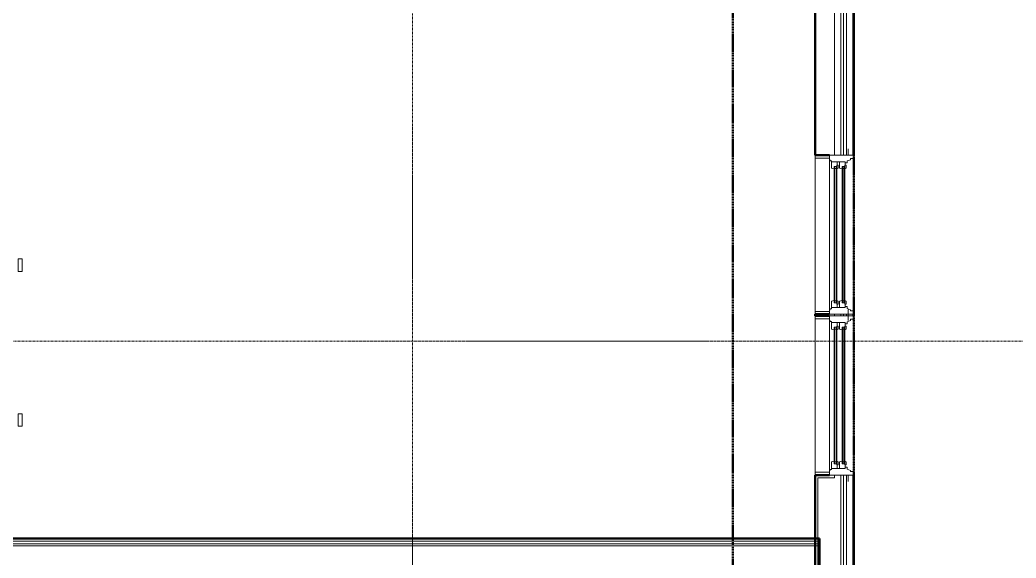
# Model space of a CAD drawing. Header units: inches. Extents: x -4235 to -464, y 9767 to 12347.
# Drawn here: x -2267 to -2029.2, y 10415.3 to 10543.9 of the extents above; entities that cross this region are included whole.
import ezdxf

# ---------------------------------------------------------------- set-up
doc = ezdxf.new("R2010")
doc.units = ezdxf.units.IN
doc.header["$MEASUREMENT"] = 0
doc.linetypes.add('Dash 1_16_', pattern=[0.125, 0.0625, -0.0625])
doc.linetypes.add('Grid Line 1_2_', pattern=[0.875, 0.5, -0.125, 0.125, -0.125])
for name, color, linetype, lineweight in [('0-1', 7, 'Continuous', 5), ('0-2', 10, 'Continuous', 9), ('A-DOOR-1', 7, 'Continuous', 9), ('A-DOOR-2', 90, 'Continuous', 20), ('A-DOOR-FRAM-1', 90, 'Continuous', 20), ('A-GLAZ-1', 151, 'Continuous', 9), ('A-GLAZ-2', 151, 'Continuous', 20), ('A-WALL', 113, 'Continuous', 13), ('A-WALL-2', 50, 'Continuous', 13), ('A-WALL-3', 10, 'Continuous', 9), ('A-WALL-4', 254, 'Continuous', 9), ('A-WALL-5', 7, 'Continuous', 9), ('A-WALL-6', 113, 'Continuous', 9), ('A-WALL-7', 113, 'Continuous', 50), ('C-PROP-LINE-1', 91, 'Dash 1_16_', 50), ('I-WALL-1', 250, 'Continuous', 50), ('I-WALL-2', 10, 'Continuous', 9), ('I-WALL-3', 254, 'Continuous', 9), ('S-GRID-1', 1, 'Grid Line 1_2_', 9)]:
    doc.layers.add(name, color=color, linetype=linetype, lineweight=lineweight)

# ---------------------------------------------------------------- blocks, each defined once
blk = doc.blocks.new('Basic Wall _ INT - W4BØF - _5_8 GYP - 2X4 WOOD_BATT_ - 5_8 GYP_ - ___-2694548-BACKGROUND - 3RD FLOOR')
at = {"layer": 'A-WALL-3'}
for p, q in [((-2266.07, 10585.98), (-2266.08, 10586)), ((-2266, 10585.8), (-2266.03, 10585.86)), ((-2265.94, 10585.65), (-2266, 10585.8)), ((-2265.91, 10585.59), (-2265.94, 10585.65)), ((-2304.48, 10547.6), (-2299.73, 10552.35)), ((-2299.25, 10552.34), (-2303.36, 10548.23)), ((-2299.04, 10552.56), (-2299.09, 10552.5)), ((-2298.95, 10552.65), (-2299.03, 10552.56)), ((-2298.83, 10552.76), (-2298.94, 10552.65)), ((-2307.08, 10545.01), (-2304.96, 10547.13)), ((-2304.28, 10547.31), (-2304.4, 10547.19)), ((-2304.19, 10547.4), (-2304.28, 10547.31)), ((-2304.13, 10547.46), (-2304.18, 10547.41)), ((-2303.37, 10548.22), (-2303.99, 10547.6)), ((-2333.25, 10518.84), (-2331.12, 10520.96)), ((-2338.07, 10514.02), (-2334.71, 10517.38)), ((-2334.91, 10516.69), (-2337.36, 10514.23)), ((-2334.46, 10517.13), (-2334.9, 10516.69)), ((-2334.26, 10517.34), (-2334.32, 10517.27)), ((-2334.17, 10517.42), (-2334.26, 10517.34)), ((-2337.38, 10514.21), (-2337.82, 10513.77)), ((-2338.03, 10513.56), (-2338.11, 10513.48)), ((-2337.97, 10513.63), (-2338.03, 10513.56)), ((-2368.3, 10483.79), (-2364.94, 10487.15)), ((-2364.71, 10486.88), (-2367.61, 10483.98)), ((-2364.49, 10487.1), (-2364.55, 10487.04)), ((-2364.4, 10487.19), (-2364.49, 10487.11)), ((-2368.27, 10483.32), (-2368.34, 10483.25)), ((-2368.2, 10483.39), (-2368.26, 10483.33)), ((-2367.65, 10483.94), (-2368.05, 10483.54)), ((-2433.8, 10418.29), (-2433.3, 10418.79)), ((-2432.8, 10418.79), (-2433.3, 10418.29)), ((-2433.29, 10418.79), (-2432.05, 10420.04)), ((-2431.55, 10420.04), (-2432.8, 10418.79)), ((-2435.28, 10416.81), (-2435.15, 10416.93)), ((-2435.28, 10416.81), (-2435.26, 10416.79)), ((-2435.15, 10416.94), (-2433.8, 10418.29)), ((-2435.15, 10416.68), (-2435.07, 10416.61)), ((-2433.3, 10418.29), (-2435.03, 10416.56)), ((-2435.03, 10416.56), (-2434.98, 10416.52))]:
    blk.add_line(p, q, dxfattribs=at)
at = {"layer": 'A-WALL-4'}
for p, q in [((-2299.73, 10552.35), (-2266.08, 10586)), ((-2265.94, 10585.65), (-2298.83, 10552.76)), ((-2299.16, 10552.34), (-2303.27, 10548.23)), ((-2300.18, 10551.73), (-2299.56, 10552.35)), ((-2298.95, 10552.56), (-2299, 10552.5)), ((-2298.86, 10552.65), (-2298.95, 10552.56)), ((-2298.74, 10552.76), (-2298.85, 10552.65)), ((-2303.68, 10548.23), (-2300.2, 10551.71)), ((-2304.96, 10547.13), (-2304.48, 10547.6)), ((-2304.4, 10547.19), (-2304.71, 10546.88)), ((-2304.31, 10547.6), (-2303.68, 10548.23)), ((-2304.19, 10547.31), (-2304.31, 10547.19)), ((-2304.1, 10547.4), (-2304.19, 10547.31)), ((-2304.04, 10547.46), (-2304.09, 10547.41)), ((-2303.28, 10548.22), (-2303.9, 10547.6)), ((-2334.71, 10517.38), (-2333.25, 10518.84)), ((-2333, 10518.59), (-2334.17, 10517.42)), ((-2337.53, 10514.38), (-2335.07, 10516.85)), ((-2334.86, 10516.64), (-2337.31, 10514.19)), ((-2335.06, 10516.85), (-2334.62, 10517.29)), ((-2334.42, 10517.08), (-2334.86, 10516.65)), ((-2334.21, 10517.29), (-2334.28, 10517.23)), ((-2334.13, 10517.38), (-2334.21, 10517.29)), ((-2364.94, 10487.15), (-2338.07, 10514.02)), ((-2337.98, 10513.93), (-2337.54, 10514.37)), ((-2337.34, 10514.17), (-2337.77, 10513.73)), ((-2338.11, 10513.48), (-2364.4, 10487.19)), ((-2337.99, 10513.52), (-2338.07, 10513.43)), ((-2337.92, 10513.58), (-2337.99, 10513.52)), ((-2365.09, 10486.41), (-2368.01, 10483.5)), ((-2367.77, 10484.14), (-2364.86, 10487.05)), ((-2364.67, 10486.83), (-2365.07, 10486.43)), ((-2364.44, 10487.06), (-2364.51, 10487)), ((-2364.36, 10487.14), (-2364.44, 10487.06)), ((-2371.11, 10480.98), (-2368.3, 10483.79)), ((-2368.34, 10483.25), (-2370.86, 10480.73)), ((-2368.23, 10483.28), (-2368.3, 10483.2)), ((-2368.16, 10483.35), (-2368.22, 10483.29)), ((-2368.21, 10483.7), (-2367.78, 10484.13)), ((-2432.05, 10420.04), (-2425.91, 10426.18)), ((-2425.66, 10425.93), (-2431.55, 10420.04)), ((-2433.62, 10418.29), (-2433.12, 10418.79)), ((-2432.71, 10418.79), (-2433.21, 10418.29)), ((-2433.12, 10418.79), (-2431.87, 10420.04)), ((-2431.46, 10420.04), (-2432.71, 10418.79)), ((-2435.25, 10416.78), (-2435.28, 10416.81)), ((-2435.2, 10416.73), (-2435.25, 10416.78)), ((-2435.19, 10416.73), (-2435.2, 10416.73)), ((-2435.19, 10416.72), (-2435.15, 10416.77)), ((-2435.19, 10416.72), (-2435.19, 10416.73)), ((-2435.13, 10416.67), (-2435.19, 10416.72)), ((-2435.14, 10416.77), (-2433.62, 10418.29)), ((-2434.98, 10416.52), (-2435.13, 10416.67)), ((-2433.21, 10418.29), (-2434.98, 10416.52))]:
    blk.add_line(p, q, dxfattribs=at)
at = {"layer": 'A-WALL-5'}
for p, q in [((-2299.56, 10552.35), (-2266.03, 10585.88)), ((-2265.91, 10585.59), (-2298.73, 10552.77)), ((-2304.87, 10547.04), (-2304.31, 10547.6)), ((-2304.31, 10547.19), (-2304.67, 10546.83)), ((-2334.62, 10517.29), (-2333.16, 10518.75)), ((-2332.95, 10518.55), (-2334.13, 10517.38)), ((-2364.86, 10487.05), (-2337.98, 10513.93)), ((-2338.07, 10513.43), (-2364.36, 10487.15)), ((-2371.02, 10480.89), (-2368.21, 10483.7)), ((-2368.3, 10483.2), (-2370.81, 10480.69)), ((-2431.87, 10420.04), (-2425.82, 10426.09)), ((-2425.62, 10425.89), (-2431.46, 10420.04))]:
    blk.add_line(p, q, dxfattribs=at)
at = {"layer": 'A-WALL-5', "flags": 128}
for points in [[(-2266.07, 10585.96), (-2266.06, 10585.94), (-2266.05, 10585.92), (-2266.04, 10585.9), (-2266.04, 10585.89), (-2266.03, 10585.88), (-2266.03, 10585.88)], [(-2266.03, 10585.88), (-2266.02, 10585.86), (-2266, 10585.8), (-2265.96, 10585.71), (-2265.91, 10585.59)]]:
    blk.add_lwpolyline(points, dxfattribs=at)
blk = doc.blocks.new('SWING - SINGLE - FLUSH - 2-10 x 6-8 - PRIVACY-3199407-BACKGROUND - 3RD FLOOR')
at = {"layer": 'A-DOOR-1'}
blk.add_arc((17, 2.37), 34.07, 93.3657, 180, dxfattribs=at)
at = {"layer": 'A-DOOR-2'}
for p, q in [((15, 2.37), (15, 36.38)), ((17, 36.38), (15, 36.38)), ((17, 2.37), (17, 36.38)), ((17, 2.37), (15, 2.37))]:
    blk.add_line(p, q, dxfattribs=at)
at = {"layer": 'A-DOOR-FRAM-1'}
for p, q in [((-17, 3.37), (-20, 3.37)), ((-20, 3.37), (-20, 2.37)), ((-17, 2.37), (-17, 3.37)), ((20, 3.37), (17, 3.37)), ((17, 3.37), (17, 2.37)), ((20, 2.37), (20, 3.37)), ((-20, 2.37), (-17, 2.37)), ((17, 2.37), (20, 2.37)), ((-17, -2.38), (-20, -2.38)), ((-20, -2.38), (-20, -3.38)), ((-17, -3.38), (-17, -2.38)), ((20, -2.38), (17, -2.38)), ((17, -2.38), (17, -3.38)), ((20, -3.38), (20, -2.38)), ((-20, -3.38), (-17, -3.38)), ((17, -3.38), (20, -3.38))]:
    blk.add_line(p, q, dxfattribs=at)
blk = doc.blocks.new('CTR - 1st Phase - Unit Layouts_rvt-1-BACKGROUND - 3RD FLOOR')
at = {"layer": '0-2'}
blk.add_blockref('Basic Wall _ INT - W4BØF - _5_8 GYP - 2X4 WOOD_BATT_ - 5_8 GYP_ - ___-2694548-BACKGROUND - 3RD FLOOR', (0, 0), dxfattribs=at)
at = {"layer": '0-2', "rotation": 90.00000000017671}
blk.add_blockref('SWING - SINGLE - FLUSH - 2-10 x 6-8 - PRIVACY-3199407-BACKGROUND - 3RD FLOOR', (-2269.87, 10466.84), dxfattribs=at)
blk = doc.blocks.new('CTR - 1st Phase - Common Walls_rvt-1-BACKGROUND - 3RD FLOOR')
at = {"layer": 'A-WALL-2'}
for p, q in [((-2076.17, 10419.41), (-2436.39, 10419.41)), ((-2076.17, 10418.79), (-2435.76, 10418.79)), ((-2076.17, 10418.29), (-2435.26, 10418.29))]:
    blk.add_line(p, q, dxfattribs=at)
at = {"layer": 'I-WALL-1'}
for p, q in [((-2076.17, 10420.04), (-2437.01, 10420.04)), ((-2076.17, 10411.54), (-2076.17, 10420.04))]:
    blk.add_line(p, q, dxfattribs=at)
at = {"layer": 'I-WALL-2'}
for q in [(-2077.17, 10420.04), (-2076.17, 10411.54)]:
    blk.add_line((-2076.17, 10420.04), q, dxfattribs=at)
at = {"layer": 'I-WALL-3'}
blk.add_line((-2077.17, 10420.04), (-2267.08, 10420.04), dxfattribs=at)
blk = doc.blocks.new('Window-Double_Hung-Andersen-400_Series-Tilt_Wash - DOUBLE HUNG - COTTAGE - 3RD FLOOR-2889195-BACKGROUND - 3RD FLOOR')
at = {"layer": 'A-GLAZ-1'}
for p, q in [((-19.01, 2.62), (-19.01, 4.12)), ((-19.01, 4.12), (-18.95, 4.12)), ((-18.95, 2.62), (-19.01, 2.62)), ((-18.95, 4.62), (18.95, 4.62)), ((-18.95, 1.25), (-18.95, 4.62)), ((-18.32, 1.25), (-18.32, 4.62)), ((18.32, 1.25), (18.32, 4.62)), ((18.95, 4.62), (18.95, 1.25)), ((18.95, 4.12), (19.01, 4.12)), ((19.01, 2.62), (18.95, 2.62)), ((19.01, 4.12), (19.01, 2.62)), ((18.95, 1.25), (-18.95, 1.25)), ((-15.7, 0.12), (15.7, 0.12)), ((-16.29, 0), (-15.7, 0)), ((-16.29, -0.38), (-15.7, -0.38)), ((-16.29, -1.94), (-15.7, -1.94)), ((-16.29, -2.31), (-15.7, -2.31)), ((-15.82, -0.38), (-15.82, 0)), ((-15.82, -2.31), (-15.82, -1.94)), ((-15.7, 0), (15.7, 0)), ((-15.7, -0.38), (15.7, -0.38)), ((-15.7, -0.5), (15.7, -0.5)), ((-15.7, -1.81), (15.7, -1.81)), ((-15.7, -1.94), (15.7, -1.94)), ((-15.7, -2.31), (15.7, -2.31)), ((16.29, 0), (15.7, 0)), ((16.29, -0.38), (15.7, -0.38)), ((16.29, -1.94), (15.7, -1.94)), ((16.29, -2.31), (15.7, -2.31)), ((15.82, -0.38), (15.82, 0)), ((15.82, -2.31), (15.82, -1.94)), ((-15.7, -2.44), (15.7, -2.44))]:
    blk.add_line(p, q, dxfattribs=at)
at = {"layer": 'A-GLAZ-2'}
for p, q in [((-19.01, 1.25), (19.01, 1.25)), ((-19.01, -4.62), (-19.01, 1.25)), ((-17.67, 0.97), (-18, 1.25)), ((-17.67, 0.97), (-17.67, 0.75)), ((-17.67, 0.75), (-15.86, 0.75)), ((-17.42, -2.56), (-17.42, 0.75)), ((-16.29, -0.5), (-16.29, 0.12)), ((-15.7, 0.12), (-16.29, 0.12)), ((-15.86, 0.75), (-15.7, 0.12)), ((15.86, 0.75), (15.7, 0.12)), ((15.7, 0.12), (16.29, 0.12)), ((17.67, 0.75), (15.86, 0.75)), ((16.29, -0.5), (16.29, 0.12)), ((17.42, -2.56), (17.42, 0.75)), ((17.67, 0.97), (18, 1.25)), ((17.67, 0.97), (17.67, 0.75)), ((19.01, 1.25), (19.01, -4.62)), ((-17.42, -0.62), (-16.57, -0.62)), ((-17.42, -1.19), (-15.86, -1.19)), ((-16.57, -0.5), (-16.57, -0.84)), ((-15.7, -0.5), (-16.57, -0.5)), ((-15.86, -0.84), (-16.57, -0.84)), ((-16.29, -2.44), (-16.29, -1.81)), ((-15.7, -1.81), (-16.29, -1.81)), ((-15.86, -0.84), (-15.7, -0.5)), ((-15.86, -1.19), (-15.7, -1.81)), ((15.86, -0.84), (15.7, -0.5)), ((15.7, -0.5), (16.57, -0.5)), ((15.86, -1.19), (15.7, -1.81)), ((15.7, -1.81), (16.29, -1.81)), ((15.86, -0.84), (16.57, -0.84)), ((17.42, -1.19), (15.86, -1.19)), ((16.29, -2.44), (16.29, -1.81)), ((16.57, -0.5), (16.57, -0.84)), ((17.42, -0.62), (16.57, -0.62)), ((-19.01, -3.25), (-20.51, -3.25)), ((19.01, -4.62), (-19.01, -4.62)), ((-18.2, -3.81), (-17.92, -3.81)), ((-18.2, -4.62), (-18.2, -3.81)), ((-17.92, -3.81), (-17.61, -3)), ((-17.61, -3), (-17.14, -3)), ((-17.42, -2.56), (-16.57, -2.56)), ((-17.14, -3), (-17.14, -2.56)), ((-16.57, -2.44), (-16.57, -2.78)), ((-15.7, -2.44), (-16.57, -2.44)), ((-15.86, -2.78), (-16.57, -2.78)), ((-15.86, -2.78), (-15.7, -2.44)), ((15.86, -2.78), (15.7, -2.44)), ((15.7, -2.44), (16.57, -2.44)), ((15.86, -2.78), (16.57, -2.78)), ((16.57, -2.44), (16.57, -2.78)), ((17.42, -2.56), (16.57, -2.56)), ((17.14, -3), (17.14, -2.56)), ((17.61, -3), (17.14, -3)), ((17.92, -3.81), (17.61, -3)), ((18.2, -3.81), (17.92, -3.81)), ((18.2, -4.62), (18.2, -3.81)), ((19.01, -3.25), (20.51, -3.25))]:
    blk.add_line(p, q, dxfattribs=at)
blk = doc.blocks.new('Window-Double_Hung-Andersen-400_Series-Tilt_Wash - DOUBLE HUNG - COTTAGE - 3RD FLOOR-2888628-BACKGROUND - 3RD FLOOR')
at = {"layer": 'A-GLAZ-1'}
for p, q in [((-15.7, 2.44), (15.7, 2.44)), ((-16.29, 2.31), (-15.7, 2.31)), ((-16.29, 1.94), (-15.7, 1.94)), ((-16.29, 0.37), (-15.7, 0.37)), ((-15.82, 2.31), (-15.82, 1.94)), ((-15.82, 0.37), (-15.82, 0)), ((-15.7, 2.31), (15.7, 2.31)), ((-15.7, 1.94), (15.7, 1.94)), ((-15.7, 1.81), (15.7, 1.81)), ((-15.7, 0.5), (15.7, 0.5)), ((-15.7, 0.37), (15.7, 0.37)), ((16.29, 2.31), (15.7, 2.31)), ((16.29, 1.94), (15.7, 1.94)), ((16.29, 0.37), (15.7, 0.37)), ((15.82, 2.31), (15.82, 1.94)), ((15.82, 0.37), (15.82, 0)), ((18.95, -1.25), (-18.95, -1.25)), ((-18.95, -1.25), (-18.95, -4.63)), ((-18.32, -1.25), (-18.32, -4.63)), ((-16.29, 0), (-15.7, 0)), ((-15.7, 0), (15.7, 0)), ((-15.7, -0.13), (15.7, -0.13)), ((16.29, 0), (15.7, 0)), ((18.32, -1.25), (18.32, -4.63)), ((18.95, -4.63), (18.95, -1.25)), ((-19.01, -4.13), (-19.01, -2.63)), ((-19.01, -2.63), (-18.95, -2.63)), ((-18.95, -4.13), (-19.01, -4.13)), ((-18.95, -4.63), (18.95, -4.63)), ((18.95, -2.63), (19.01, -2.63)), ((19.01, -4.13), (18.95, -4.13)), ((19.01, -2.63), (19.01, -4.13))]:
    blk.add_line(p, q, dxfattribs=at)
at = {"layer": 'A-GLAZ-2'}
for p, q in [((-19.01, 3.25), (-20.51, 3.25)), ((19.01, 4.62), (-19.01, 4.62)), ((-19.01, 4.62), (-19.01, -1.25)), ((-18.2, 4.62), (-18.2, 3.81)), ((-18.2, 3.81), (-17.92, 3.81)), ((-17.92, 3.81), (-17.61, 3)), ((-17.61, 3), (-17.14, 3)), ((-17.42, 2.56), (-16.57, 2.56)), ((-17.42, 2.56), (-17.42, -0.75)), ((-17.14, 3), (-17.14, 2.56)), ((-15.86, 2.78), (-16.57, 2.78)), ((-16.57, 2.44), (-16.57, 2.78)), ((-15.7, 2.44), (-16.57, 2.44)), ((-16.29, 2.44), (-16.29, 1.81)), ((-15.86, 2.78), (-15.7, 2.44)), ((15.86, 2.78), (15.7, 2.44)), ((15.7, 2.44), (16.57, 2.44)), ((15.86, 2.78), (16.57, 2.78)), ((16.29, 2.44), (16.29, 1.81)), ((16.57, 2.44), (16.57, 2.78)), ((17.42, 2.56), (16.57, 2.56)), ((17.14, 3), (17.14, 2.56)), ((17.61, 3), (17.14, 3)), ((17.42, 2.56), (17.42, -0.75)), ((17.92, 3.81), (17.61, 3)), ((18.2, 3.81), (17.92, 3.81)), ((18.2, 4.62), (18.2, 3.81)), ((19.01, -1.25), (19.01, 4.62)), ((19.01, 3.25), (20.51, 3.25)), ((-17.42, 1.19), (-15.86, 1.19)), ((-17.42, 0.62), (-16.57, 0.62)), ((-15.86, 0.84), (-16.57, 0.84)), ((-16.57, 0.5), (-16.57, 0.84)), ((-15.7, 0.5), (-16.57, 0.5)), ((-15.7, 1.81), (-16.29, 1.81)), ((-16.29, 0.5), (-16.29, -0.13)), ((-15.86, 1.19), (-15.7, 1.81)), ((-15.86, 0.84), (-15.7, 0.5)), ((15.7, 1.81), (16.29, 1.81)), ((15.86, 1.19), (15.7, 1.81)), ((15.86, 0.84), (15.7, 0.5)), ((15.7, 0.5), (16.57, 0.5)), ((17.42, 1.19), (15.86, 1.19)), ((15.86, 0.84), (16.57, 0.84)), ((16.29, 0.5), (16.29, -0.13)), ((16.57, 0.5), (16.57, 0.84)), ((17.42, 0.62), (16.57, 0.62)), ((-19.01, -1.25), (19.01, -1.25)), ((-17.67, -0.97), (-18, -1.25)), ((-17.67, -0.97), (-17.67, -0.75)), ((-17.67, -0.75), (-15.86, -0.75)), ((-15.7, -0.13), (-16.29, -0.13)), ((-15.86, -0.75), (-15.7, -0.13)), ((15.7, -0.13), (16.29, -0.13)), ((15.86, -0.75), (15.7, -0.13)), ((17.67, -0.75), (15.86, -0.75)), ((17.67, -0.97), (17.67, -0.75)), ((17.67, -0.97), (18, -1.25))]:
    blk.add_line(p, q, dxfattribs=at)
blk = doc.blocks.new('Family - ___-2835860-BACKGROUND - 3RD FLOOR')
at = {"layer": 'C-PROP-LINE-1'}
blk.add_line((-2067.92, 9980.19), (-2067.92, 10851.39), dxfattribs=at)
blk = doc.blocks.new('Family - ___-2835903-BACKGROUND - 3RD FLOOR')
at = {"layer": 'C-PROP-LINE-1'}
blk.add_line((-2096.82, 10009.09), (-2096.82, 10822.49), dxfattribs=at)
blk = doc.blocks.new('Family - ___-2835932-BACKGROUND - 3RD FLOOR')
at = {"layer": 'C-PROP-LINE-1'}
blk.add_line((-2067.92, 9980.19), (-2067.92, 10851.39), dxfattribs=at)

msp = doc.modelspace()

# ---------------------------------------------------------------- linework, layer by layer
at = {"layer": 'A-WALL'}
for p, q in [((-2071.05, 10511.6), (-2071.05, 10555.19)), ((-2070.42, 10511.6), (-2070.42, 10555.19)), ((-2069.67, 10511.6), (-2069.67, 10548.63)), ((-2068.17, 10511.6), (-2068.17, 10548.63)), ((-2072.55, 10473.2), (-2072.55, 10473.58)), ((-2071.05, 10473.2), (-2071.05, 10473.58)), ((-2070.42, 10473.2), (-2070.42, 10473.58)), ((-2069.67, 10473.2), (-2069.67, 10473.58)), ((-2068.17, 10473.2), (-2068.17, 10473.58)), ((-2071.05, 10358), (-2071.05, 10435.18)), ((-2070.42, 10358), (-2070.42, 10435.18)), ((-2069.67, 10358), (-2069.67, 10435.18)), ((-2068.17, 10358), (-2068.17, 10435.18))]:
    msp.add_line(p, q, dxfattribs=at)
at = {"layer": 'A-WALL-6'}
for p, q in [((-2072.55, 10511.6), (-2072.55, 10555.19)), ((-2077.17, 10511.54), (-2077.17, 10511.6)), ((-2077.17, 10473.58), (-2077.17, 10473.64)), ((-2077.17, 10473.14), (-2077.17, 10473.2)), ((-2077.17, 10435.18), (-2077.17, 10435.24)), ((-2076.55, 10434.55), (-2076.55, 10358.63)), ((-2072.55, 10434.55), (-2076.55, 10434.55)), ((-2072.55, 10434.55), (-2072.55, 10435.18))]:
    msp.add_line(p, q, dxfattribs=at)
at = {"layer": 'A-WALL-7'}
for p, q in [((-2077.17, 10555.19), (-2077.17, 10511.6)), ((-2067.92, 10511.6), (-2067.92, 10550.38)), ((-2077.17, 10511.6), (-2073.8, 10511.6)), ((-2077.17, 10473.58), (-2077.17, 10473.2)), ((-2073.8, 10473.58), (-2077.17, 10473.58)), ((-2067.92, 10473.2), (-2067.92, 10473.58)), ((-2077.17, 10473.2), (-2073.8, 10473.2)), ((-2077.17, 10435.18), (-2077.17, 10358)), ((-2073.8, 10435.18), (-2077.17, 10435.18)), ((-2067.92, 10358), (-2067.92, 10435.18))]:
    msp.add_line(p, q, dxfattribs=at)
at = {"layer": 'S-GRID-1'}
for p, q in [((-2173.32, 9836.18), (-2173.32, 12297.93)), ((-464.45, 10467.19), (-4185.7, 10467.19))]:
    msp.add_line(p, q, dxfattribs=at)

# ---------------------------------------------------------------- block references
at = {"layer": '0-1'}
for name in ['CTR - 1st Phase - Unit Layouts_rvt-1-BACKGROUND - 3RD FLOOR', 'CTR - 1st Phase - Common Walls_rvt-1-BACKGROUND - 3RD FLOOR']:
    msp.add_blockref(name, (0, 0), dxfattribs=at)
at = {"layer": 'A-GLAZ-1'}
for name, p, rotation in [('Window-Double_Hung-Andersen-400_Series-Tilt_Wash - DOUBLE HUNG - COTTAGE - 3RD FLOOR-2888628-BACKGROUND - 3RD FLOOR', (-2072.55, 10492.59), 269.9999999999999), ('Window-Double_Hung-Andersen-400_Series-Tilt_Wash - DOUBLE HUNG - COTTAGE - 3RD FLOOR-2889195-BACKGROUND - 3RD FLOOR', (-2072.55, 10454.19), 89.99999999999991)]:
    msp.add_blockref(name, p, dxfattribs=dict(at, rotation=rotation))
at = {"layer": 'C-PROP-LINE-1'}
for name in ['Family - ___-2835860-BACKGROUND - 3RD FLOOR', 'Family - ___-2835932-BACKGROUND - 3RD FLOOR', 'Family - ___-2835903-BACKGROUND - 3RD FLOOR']:
    msp.add_blockref(name, (0, 0), dxfattribs=at)

doc.saveas('drawing.dxf')
